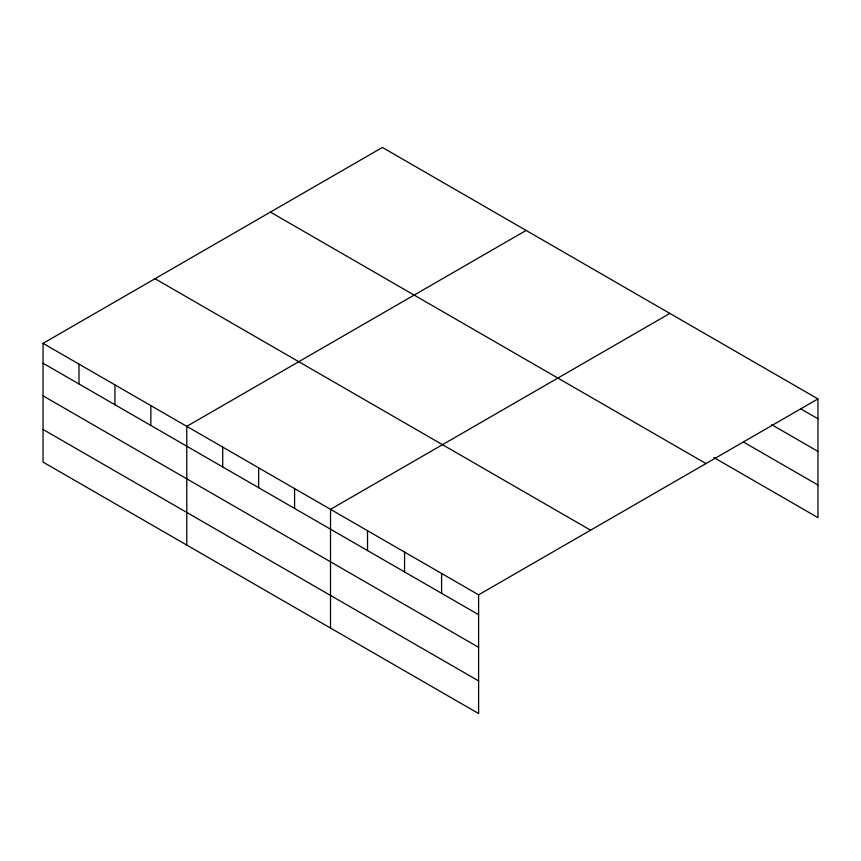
<?xml version="1.0" encoding="UTF-8"?>
<svg xmlns="http://www.w3.org/2000/svg" width="861" height="861" viewBox="0 0 861 861"><rect width="100%" height="100%" fill="white"/><g stroke="black" fill="none" stroke-linecap="round" stroke-linejoin="round"><path stroke-width="1.29" d="M478.608 647.311L478.608 594.833L43.05 343.367L43.05 462.088L478.608 713.554L478.608 647.311L43.05 395.845M713.823 457.514L817.95 517.633L817.95 398.912L382.392 147.446L43.05 343.367M526.125 230.436L186.783 426.346L186.783 545.067M669.858 313.415L330.516 509.335L330.516 628.056M478.608 594.833L817.95 398.912M800.601 408.749L817.95 418.769M771.671 424.677L817.95 451.39M743.904 442.263L817.95 485.012M270.408 212.097L705.966 463.562M155.034 278.716L590.592 530.182M43.05 363.224L478.608 614.689M43.05 429.456L478.608 680.922M441.585 573.458L441.585 593.315M404.562 552.084L404.562 571.941M367.539 530.71L367.539 550.566M294.58 488.585L294.58 508.442M258.655 467.846L258.655 487.692M222.719 447.096L222.719 466.953M150.847 405.606L150.847 425.452M114.922 384.856L114.922 404.713M78.986 364.106L78.986 383.963"/></g></svg>
